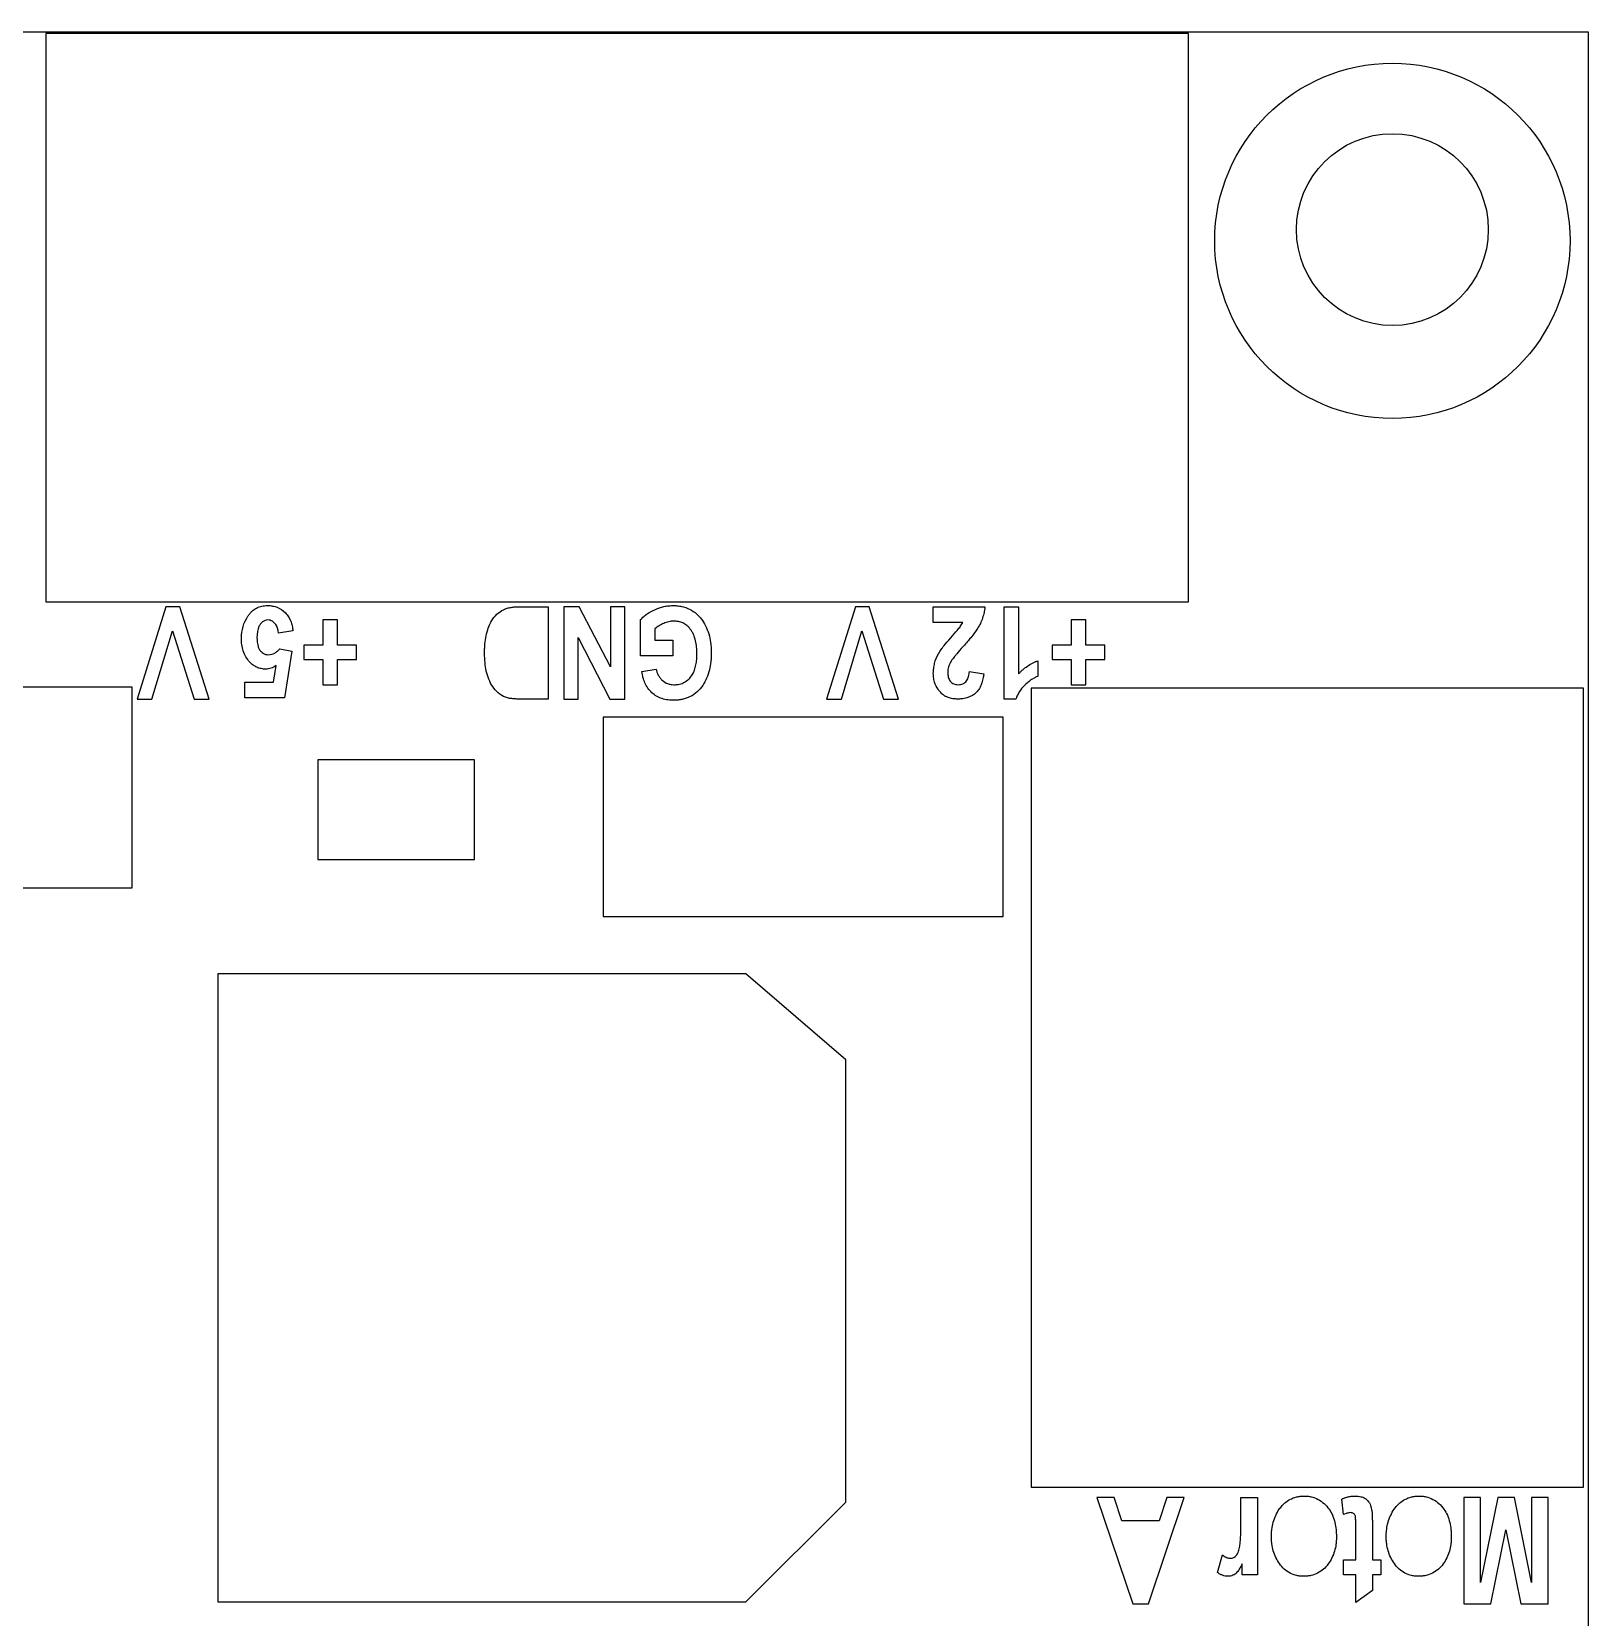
# Model space of a CAD drawing. Header units: millimetres. Extents: x -165 to 165, y -165 to 165.
# Drawn here: x 36.26 to 58.16, y 82.37 to 104.69 of the extents above; entities that cross this region are included whole.
import ezdxf

# ---------------------------------------------------------------- set-up
doc = ezdxf.new("R2010")
doc.units = ezdxf.units.MM
doc.layers.get('0').update_dxf_attribs({"linetype": 'CONTINUOUS'})

msp = doc.modelspace()

# ---------------------------------------------------------------- linework, layer by layer
for p, q in [((43.119, 96.591), (43.523, 96.591)), ((43.523, 96.591), (43.523, 95.291)), ((48.944, 96.372), (48.944, 96.591)), ((48.944, 96.591), (49.67, 96.591)), ((49.94, 95.291), (49.94, 96.591)), ((49.94, 96.591), (50.143, 96.591)), ((50.143, 96.591), (50.143, 95.646)), ((39.932, 96.254), (39.73, 96.22)), ((44.823, 95.899), (44.823, 96.41)), ((45.026, 96.28), (45.026, 96.119)), ((49.359, 96.372), (48.944, 96.372)), ((39.747, 96.001), (39.916, 95.967)), ((45.026, 96.119), (45.279, 96.119)), ((45.279, 96.119), (45.279, 95.899)), ((39.66, 95.528), (39.697, 95.763)), ((39.916, 95.967), (39.814, 95.308)), ((45.279, 95.899), (44.823, 95.899)), ((50.413, 95.832), (50.413, 95.612)), ((39.257, 95.308), (39.257, 95.528)), ((39.257, 95.528), (39.66, 95.528)), ((44.84, 95.68), (45.043, 95.714)), ((49.451, 95.68), (49.653, 95.646)), ((39.814, 95.308), (39.257, 95.308)), ((43.523, 95.291), (43.13, 95.291)), ((50.107, 95.291), (49.94, 95.291)), ((53.272, 83.718), (53.272, 84.055)), ((53.272, 84.055), (53.506, 84.055)), ((53.506, 84.055), (53.506, 82.964)), ((54.715, 83.812), (54.694, 84.031)), ((54.889, 83.178), (54.889, 83.629)), ((55.123, 83.659), (55.123, 83.178)), ((52.941, 82.999), (53.015, 83.245)), ((53.292, 82.964), (53.292, 83.119)), ((54.714, 82.964), (54.714, 83.178)), ((54.714, 83.178), (54.889, 83.178)), ((55.123, 83.178), (55.24, 83.178)), ((55.24, 83.178), (55.24, 82.964)), ((53.506, 82.964), (53.292, 82.964)), ((54.889, 82.964), (54.714, 82.964)), ((54.889, 82.574), (54.889, 82.964)), ((55.24, 82.964), (55.123, 82.964)), ((55.123, 82.964), (55.123, 82.745)), ((55.123, 82.745), (54.889, 82.574))]:
    msp.add_line(p, q)
for points in [[(15.161, 104.686), (58.161, 104.686), (58.161, 61.686), (15.161, 61.686)], [(36.453, 104.659), (36.453, 96.662), (52.536, 96.662), (52.536, 104.659)], [(38.144, 96.591), (37.738, 95.291), (37.948, 95.291), (38.236, 96.254), (38.54, 95.291), (38.751, 95.291), (38.339, 96.591)], [(44.604, 96.591), (44.401, 96.591), (44.401, 95.744), (43.962, 96.591), (43.743, 96.591), (43.743, 95.291), (43.945, 95.291), (43.945, 96.16), (44.392, 95.291), (44.604, 95.291)], [(48.043, 96.591), (47.848, 96.591), (47.442, 95.291), (47.652, 95.291), (47.94, 96.254), (48.244, 95.291), (48.455, 95.291)], [(40.354, 96.406), (40.354, 96.051), (40.084, 96.051), (40.084, 95.849), (40.354, 95.849), (40.354, 95.494), (40.557, 95.494), (40.557, 95.849), (40.827, 95.849), (40.827, 96.051), (40.557, 96.051), (40.557, 96.406)], [(51.088, 96.406), (50.886, 96.406), (50.886, 96.051), (50.616, 96.051), (50.616, 95.849), (50.886, 95.849), (50.886, 95.494), (51.088, 95.494), (51.088, 95.849), (51.358, 95.849), (51.358, 96.051), (51.088, 96.051)], [(37.67, 95.46), (35.658, 95.46), (35.658, 92.634), (37.67, 92.634)], [(58.094, 95.444), (50.319, 95.444), (50.319, 84.199), (58.094, 84.199)], [(49.925, 95.038), (44.299, 95.038), (44.299, 92.233), (49.925, 92.233)], [(42.487, 94.438), (40.28, 94.438), (40.28, 93.035), (42.487, 93.035)], [(38.875, 82.583), (46.304, 82.583), (47.712, 83.99), (47.712, 90.215), (46.304, 91.424), (38.875, 91.424)], [(51.246, 84.055), (51.75, 82.555), (51.971, 82.555), (52.474, 84.055), (52.229, 84.055), (52.122, 83.724), (51.597, 83.724), (51.49, 84.055)], [(57.597, 84.055), (57.363, 84.055), (57.363, 82.855), (57.124, 84.055), (56.886, 84.055), (56.642, 82.855), (56.642, 84.055), (56.409, 84.055), (56.409, 82.555), (56.792, 82.555), (57.003, 83.598), (57.21, 82.555), (57.597, 82.555)]]:
    msp.add_lwpolyline(points, close=True)
for centre, radius in [((55.404, 101.742), 2.5), ((55.404, 101.9), 1.35)]:
    msp.add_circle(centre, radius)
for points, knots in [([(39.206, 96.149), (39.207, 96.262), (39.238, 96.366), (39.299, 96.459), (39.309, 96.474), (39.318, 96.487), (39.327, 96.497), (39.337, 96.509), (39.347, 96.52), (39.359, 96.531), (39.377, 96.547), (39.397, 96.561), (39.417, 96.572), (39.441, 96.584), (39.467, 96.594), (39.494, 96.6), (39.518, 96.605), (39.545, 96.608), (39.576, 96.608)], [0, 0, 0, 0, 0.5, 0.5, 0.5, 0.571429, 0.571429, 0.571429, 0.642857, 0.642857, 0.642857, 0.75, 0.75, 0.75, 0.875, 0.875, 0.875, 1, 1, 1, 1]), ([(39.576, 96.608), (39.598, 96.609), (39.621, 96.607), (39.645, 96.602), (39.669, 96.598), (39.691, 96.592), (39.712, 96.584), (39.755, 96.566), (39.793, 96.541), (39.826, 96.506), (39.842, 96.489), (39.857, 96.471), (39.869, 96.451), (39.88, 96.433), (39.891, 96.412), (39.9, 96.389), (39.908, 96.369), (39.915, 96.347), (39.921, 96.322), (39.926, 96.299), (39.93, 96.276), (39.932, 96.254)], [0, 0, 0, 0, 0.125, 0.125, 0.125, 0.25, 0.25, 0.25, 0.5, 0.5, 0.5, 0.625, 0.625, 0.625, 0.75, 0.75, 0.75, 0.875, 0.875, 0.875, 1, 1, 1, 1]), ([(42.628, 95.955), (42.629, 95.98), (42.629, 95.999), (42.63, 96.012), (42.63, 96.032), (42.632, 96.051), (42.633, 96.069), (42.637, 96.108), (42.642, 96.146), (42.65, 96.182), (42.658, 96.221), (42.669, 96.257), (42.681, 96.292), (42.696, 96.332), (42.712, 96.366), (42.73, 96.396), (42.749, 96.43), (42.773, 96.459), (42.801, 96.486), (42.83, 96.513), (42.861, 96.534), (42.895, 96.55), (42.912, 96.558), (42.93, 96.565), (42.948, 96.571), (42.965, 96.576), (42.984, 96.58), (43.004, 96.583), (43.023, 96.586), (43.042, 96.588), (43.061, 96.589), (43.074, 96.59), (43.093, 96.591), (43.119, 96.591)], [0, 0, 0, 0, 0.0625, 0.0625, 0.0625, 0.125, 0.125, 0.125, 0.25, 0.25, 0.25, 0.375, 0.375, 0.375, 0.5, 0.5, 0.5, 0.625, 0.625, 0.625, 0.75, 0.75, 0.75, 0.8125, 0.8125, 0.8125, 0.875, 0.875, 0.875, 0.9375, 0.9375, 0.9375, 1, 1, 1, 1]), ([(44.823, 96.41), (44.833, 96.42), (44.84, 96.428), (44.845, 96.433), (44.852, 96.441), (44.86, 96.448), (44.868, 96.455), (44.883, 96.467), (44.9, 96.48), (44.919, 96.493), (44.953, 96.516), (44.99, 96.536), (45.032, 96.554), (45.071, 96.571), (45.112, 96.585), (45.153, 96.594), (45.175, 96.599), (45.196, 96.603), (45.216, 96.605), (45.23, 96.606), (45.251, 96.607), (45.28, 96.608)], [0, 0, 0, 0, 0.0625, 0.0625, 0.0625, 0.125, 0.125, 0.125, 0.25, 0.25, 0.25, 0.5, 0.5, 0.5, 0.75, 0.75, 0.75, 0.875, 0.875, 0.875, 1, 1, 1, 1]), ([(45.28, 96.608), (45.305, 96.608), (45.326, 96.607), (45.34, 96.605), (45.36, 96.604), (45.38, 96.6), (45.4, 96.596), (45.441, 96.587), (45.479, 96.574), (45.514, 96.556), (45.55, 96.538), (45.584, 96.516), (45.614, 96.489), (45.628, 96.477), (45.642, 96.463), (45.656, 96.446), (45.67, 96.43), (45.683, 96.415), (45.694, 96.399), (45.715, 96.368), (45.734, 96.333), (45.752, 96.293), (45.768, 96.258), (45.781, 96.22), (45.792, 96.179), (45.801, 96.143), (45.808, 96.103), (45.813, 96.06), (45.815, 96.039), (45.817, 96.019), (45.818, 96), (45.819, 95.986), (45.819, 95.966), (45.819, 95.94)], [0, 0, 0, 0, 0.0625, 0.0625, 0.0625, 0.125, 0.125, 0.125, 0.25, 0.25, 0.25, 0.375, 0.375, 0.375, 0.4375, 0.4375, 0.4375, 0.5, 0.5, 0.5, 0.625, 0.625, 0.625, 0.75, 0.75, 0.75, 0.875, 0.875, 0.875, 0.9375, 0.9375, 0.9375, 1, 1, 1, 1]), ([(49.67, 96.591), (49.666, 96.556), (49.662, 96.529), (49.658, 96.511), (49.653, 96.485), (49.645, 96.459), (49.636, 96.433), (49.628, 96.406), (49.617, 96.381), (49.606, 96.357), (49.595, 96.335), (49.581, 96.311), (49.566, 96.286), (49.543, 96.25), (49.511, 96.206), (49.47, 96.155), (49.444, 96.123), (49.409, 96.082), (49.364, 96.032)], [0, 0, 0, 0, 0.125, 0.125, 0.125, 0.25, 0.25, 0.25, 0.375, 0.375, 0.375, 0.5, 0.5, 0.5, 0.75, 0.75, 0.75, 1, 1, 1, 1]), ([(39.58, 96.406), (39.552, 96.406), (39.527, 96.397), (39.504, 96.379), (39.494, 96.371), (39.485, 96.361), (39.475, 96.349), (39.467, 96.339), (39.46, 96.327), (39.454, 96.314), (39.435, 96.275), (39.426, 96.221), (39.426, 96.154)], [0, 0, 0, 0, 0.25, 0.25, 0.25, 0.375, 0.375, 0.375, 0.5, 0.5, 0.5, 1, 1, 1, 1]), ([(39.73, 96.22), (39.725, 96.27), (39.711, 96.311), (39.689, 96.342), (39.676, 96.361), (39.66, 96.375), (39.642, 96.387), (39.622, 96.4), (39.602, 96.406), (39.58, 96.406)], [0, 0, 0, 0, 0.5, 0.5, 0.5, 0.75, 0.75, 0.75, 1, 1, 1, 1]), ([(45.293, 96.389), (45.276, 96.388), (45.264, 96.388), (45.256, 96.387), (45.245, 96.385), (45.233, 96.383), (45.22, 96.38), (45.196, 96.375), (45.172, 96.368), (45.15, 96.358), (45.127, 96.348), (45.105, 96.337), (45.085, 96.324), (45.074, 96.318), (45.064, 96.311), (45.054, 96.303), (45.048, 96.298), (45.038, 96.291), (45.026, 96.28)], [0, 0, 0, 0, 0.125, 0.125, 0.125, 0.25, 0.25, 0.25, 0.5, 0.5, 0.5, 0.75, 0.75, 0.75, 0.875, 0.875, 0.875, 1, 1, 1, 1]), ([(45.519, 96.283), (45.51, 96.294), (45.503, 96.303), (45.498, 96.308), (45.491, 96.315), (45.483, 96.322), (45.474, 96.329), (45.456, 96.343), (45.438, 96.355), (45.419, 96.363), (45.4, 96.372), (45.379, 96.379), (45.357, 96.383), (45.346, 96.385), (45.335, 96.387), (45.325, 96.388), (45.318, 96.388), (45.307, 96.389), (45.293, 96.389)], [0, 0, 0, 0, 0.125, 0.125, 0.125, 0.25, 0.25, 0.25, 0.5, 0.5, 0.5, 0.75, 0.75, 0.75, 0.875, 0.875, 0.875, 1, 1, 1, 1]), ([(45.617, 95.926), (45.616, 95.954), (45.616, 95.975), (45.615, 95.989), (45.614, 96), (45.613, 96.01), (45.612, 96.021), (45.609, 96.054), (45.604, 96.085), (45.597, 96.113), (45.589, 96.146), (45.58, 96.176), (45.568, 96.203), (45.561, 96.218), (45.554, 96.232), (45.546, 96.245), (45.541, 96.254), (45.532, 96.267), (45.519, 96.283)], [0, 0, 0, 0, 0.166667, 0.166667, 0.166667, 0.25, 0.25, 0.25, 0.5, 0.5, 0.5, 0.75, 0.75, 0.75, 0.875, 0.875, 0.875, 1, 1, 1, 1]), ([(49.188, 96.155), (49.225, 96.196), (49.255, 96.23), (49.28, 96.259), (49.299, 96.28), (49.313, 96.298), (49.323, 96.313), (49.33, 96.322), (49.336, 96.332), (49.342, 96.342), (49.346, 96.348), (49.351, 96.358), (49.359, 96.372)], [0, 0, 0, 0, 0.5, 0.5, 0.5, 0.75, 0.75, 0.75, 0.875, 0.875, 0.875, 1, 1, 1, 1]), ([(39.323, 95.813), (39.283, 95.857), (39.253, 95.909), (39.233, 95.969), (39.224, 95.996), (39.217, 96.026), (39.213, 96.058), (39.208, 96.088), (39.206, 96.119), (39.206, 96.149)], [0, 0, 0, 0, 0.5, 0.5, 0.5, 0.75, 0.75, 0.75, 1, 1, 1, 1]), ([(39.426, 96.154), (39.426, 96.124), (39.428, 96.097), (39.432, 96.073), (39.434, 96.06), (39.437, 96.046), (39.441, 96.034), (39.446, 96.019), (39.451, 96.007), (39.457, 95.997), (39.46, 95.99), (39.464, 95.984), (39.469, 95.977), (39.474, 95.97), (39.479, 95.964), (39.484, 95.96), (39.492, 95.951), (39.501, 95.944), (39.511, 95.938), (39.522, 95.931), (39.534, 95.925), (39.547, 95.921), (39.561, 95.918), (39.575, 95.916), (39.587, 95.916)], [0, 0, 0, 0, 0.25, 0.25, 0.25, 0.375, 0.375, 0.375, 0.5, 0.5, 0.5, 0.571429, 0.571429, 0.571429, 0.642857, 0.642857, 0.642857, 0.75, 0.75, 0.75, 0.875, 0.875, 0.875, 1, 1, 1, 1]), ([(39.587, 95.916), (39.618, 95.916), (39.648, 95.924), (39.677, 95.94), (39.69, 95.948), (39.703, 95.957), (39.715, 95.967), (39.725, 95.976), (39.735, 95.987), (39.747, 96.001)], [0, 0, 0, 0, 0.5, 0.5, 0.5, 0.75, 0.75, 0.75, 1, 1, 1, 1]), ([(48.944, 95.653), (48.944, 95.669), (48.945, 95.681), (48.945, 95.689), (48.946, 95.7), (48.947, 95.712), (48.949, 95.724), (48.952, 95.749), (48.957, 95.773), (48.962, 95.795), (48.974, 95.84), (48.992, 95.884), (49.016, 95.927), (49.028, 95.95), (49.04, 95.97), (49.053, 95.989), (49.064, 96.005), (49.078, 96.024), (49.095, 96.046), (49.118, 96.074), (49.149, 96.111), (49.188, 96.155)], [0, 0, 0, 0, 0.0625, 0.0625, 0.0625, 0.125, 0.125, 0.125, 0.25, 0.25, 0.25, 0.5, 0.5, 0.5, 0.625, 0.625, 0.625, 0.75, 0.75, 0.75, 1, 1, 1, 1]), ([(49.364, 96.032), (49.326, 95.989), (49.296, 95.956), (49.275, 95.931), (49.265, 95.919), (49.254, 95.905), (49.241, 95.889), (49.234, 95.881), (49.227, 95.872), (49.221, 95.864), (49.211, 95.851), (49.202, 95.838), (49.194, 95.824)], [0, 0, 0, 0, 0.5, 0.5, 0.5, 0.7, 0.7, 0.7, 0.82, 0.82, 0.82, 1, 1, 1, 1]), ([(39.549, 95.714), (39.528, 95.713), (39.507, 95.715), (39.486, 95.72), (39.464, 95.724), (39.443, 95.731), (39.425, 95.739), (39.407, 95.747), (39.389, 95.758), (39.371, 95.771), (39.353, 95.784), (39.337, 95.798), (39.323, 95.813)], [0, 0, 0, 0, 0.25, 0.25, 0.25, 0.5, 0.5, 0.5, 0.75, 0.75, 0.75, 1, 1, 1, 1]), ([(39.697, 95.763), (39.672, 95.746), (39.648, 95.734), (39.626, 95.727), (39.602, 95.718), (39.576, 95.714), (39.549, 95.714)], [0, 0, 0, 0, 0.5, 0.5, 0.5, 1, 1, 1, 1]), ([(43.13, 95.291), (43.105, 95.292), (43.085, 95.292), (43.07, 95.293), (43.05, 95.294), (43.03, 95.296), (43.011, 95.298), (42.991, 95.3), (42.972, 95.304), (42.952, 95.309), (42.94, 95.312), (42.931, 95.315), (42.923, 95.317), (42.915, 95.32), (42.906, 95.324), (42.896, 95.329), (42.861, 95.346), (42.829, 95.369), (42.8, 95.399), (42.771, 95.427), (42.747, 95.458), (42.727, 95.493), (42.708, 95.524), (42.692, 95.56), (42.678, 95.602), (42.665, 95.637), (42.655, 95.676), (42.647, 95.717), (42.64, 95.756), (42.635, 95.795), (42.633, 95.835), (42.631, 95.865), (42.629, 95.891), (42.629, 95.915), (42.629, 95.924), (42.629, 95.937), (42.628, 95.955)], [0, 0, 0, 0, 0.0625, 0.0625, 0.0625, 0.125, 0.125, 0.125, 0.1875, 0.1875, 0.1875, 0.21875, 0.21875, 0.21875, 0.25, 0.25, 0.25, 0.375, 0.375, 0.375, 0.5, 0.5, 0.5, 0.625, 0.625, 0.625, 0.75, 0.75, 0.75, 0.875, 0.875, 0.875, 0.958333, 0.958333, 0.958333, 1, 1, 1, 1]), ([(45.819, 95.94), (45.819, 95.913), (45.819, 95.893), (45.818, 95.88), (45.817, 95.861), (45.815, 95.841), (45.813, 95.82), (45.809, 95.778), (45.802, 95.739), (45.793, 95.703), (45.773, 95.623), (45.741, 95.55), (45.698, 95.485), (45.674, 95.451), (45.649, 95.42), (45.62, 95.394), (45.59, 95.366), (45.557, 95.343), (45.523, 95.326), (45.487, 95.308), (45.45, 95.295), (45.41, 95.286), (45.392, 95.283), (45.372, 95.28), (45.351, 95.277), (45.336, 95.276), (45.316, 95.275), (45.292, 95.275)], [0, 0, 0, 0, 0.0625, 0.0625, 0.0625, 0.125, 0.125, 0.125, 0.25, 0.25, 0.25, 0.5, 0.5, 0.5, 0.625, 0.625, 0.625, 0.75, 0.75, 0.75, 0.875, 0.875, 0.875, 0.9375, 0.9375, 0.9375, 1, 1, 1, 1]), ([(45.294, 95.494), (45.311, 95.494), (45.324, 95.495), (45.332, 95.496), (45.345, 95.497), (45.357, 95.499), (45.37, 95.502), (45.396, 95.508), (45.42, 95.517), (45.441, 95.529), (45.463, 95.541), (45.483, 95.556), (45.502, 95.574), (45.521, 95.592), (45.537, 95.611), (45.551, 95.633), (45.575, 95.671), (45.592, 95.719), (45.603, 95.775), (45.608, 95.799), (45.612, 95.824), (45.614, 95.85), (45.615, 95.868), (45.616, 95.894), (45.617, 95.926)], [0, 0, 0, 0, 0.0625, 0.0625, 0.0625, 0.125, 0.125, 0.125, 0.25, 0.25, 0.25, 0.375, 0.375, 0.375, 0.5, 0.5, 0.5, 0.75, 0.75, 0.75, 0.875, 0.875, 0.875, 1, 1, 1, 1]), ([(49.194, 95.824), (49.185, 95.808), (49.178, 95.796), (49.174, 95.787), (49.169, 95.775), (49.164, 95.762), (49.159, 95.748), (49.155, 95.734), (49.152, 95.72), (49.15, 95.708), (49.149, 95.698), (49.147, 95.684), (49.147, 95.666)], [0, 0, 0, 0, 0.25, 0.25, 0.25, 0.5, 0.5, 0.5, 0.75, 0.75, 0.75, 1, 1, 1, 1]), ([(50.143, 95.646), (50.156, 95.659), (50.165, 95.669), (50.172, 95.676), (50.181, 95.685), (50.191, 95.695), (50.202, 95.704), (50.222, 95.722), (50.244, 95.739), (50.267, 95.754), (50.29, 95.771), (50.314, 95.785), (50.338, 95.798), (50.35, 95.804), (50.363, 95.81), (50.375, 95.816), (50.383, 95.819), (50.396, 95.825), (50.413, 95.832)], [0, 0, 0, 0, 0.125, 0.125, 0.125, 0.25, 0.25, 0.25, 0.5, 0.5, 0.5, 0.75, 0.75, 0.75, 0.875, 0.875, 0.875, 1, 1, 1, 1]), ([(45.292, 95.275), (45.273, 95.275), (45.259, 95.275), (45.25, 95.276), (45.236, 95.277), (45.222, 95.278), (45.208, 95.28), (45.179, 95.284), (45.152, 95.29), (45.126, 95.298), (45.072, 95.316), (45.024, 95.344), (44.982, 95.382), (44.962, 95.401), (44.944, 95.422), (44.927, 95.446), (44.911, 95.469), (44.897, 95.494), (44.886, 95.519), (44.875, 95.545), (44.866, 95.571), (44.858, 95.598), (44.853, 95.617), (44.847, 95.645), (44.84, 95.68)], [0, 0, 0, 0, 0.0625, 0.0625, 0.0625, 0.125, 0.125, 0.125, 0.25, 0.25, 0.25, 0.5, 0.5, 0.5, 0.625, 0.625, 0.625, 0.75, 0.75, 0.75, 0.875, 0.875, 0.875, 1, 1, 1, 1]), ([(45.043, 95.714), (45.047, 95.695), (45.052, 95.68), (45.055, 95.67), (45.06, 95.657), (45.066, 95.643), (45.074, 95.628), (45.08, 95.615), (45.088, 95.602), (45.098, 95.59), (45.107, 95.577), (45.118, 95.566), (45.128, 95.556), (45.151, 95.536), (45.177, 95.52), (45.205, 95.509), (45.218, 95.504), (45.233, 95.5), (45.249, 95.498), (45.261, 95.496), (45.276, 95.494), (45.294, 95.494)], [0, 0, 0, 0, 0.125, 0.125, 0.125, 0.25, 0.25, 0.25, 0.375, 0.375, 0.375, 0.5, 0.5, 0.5, 0.75, 0.75, 0.75, 0.875, 0.875, 0.875, 1, 1, 1, 1]), ([(49.29, 95.291), (49.274, 95.292), (49.263, 95.292), (49.255, 95.293), (49.244, 95.293), (49.232, 95.295), (49.22, 95.297), (49.194, 95.301), (49.172, 95.306), (49.152, 95.314), (49.138, 95.319), (49.126, 95.325), (49.115, 95.33), (49.104, 95.336), (49.093, 95.344), (49.081, 95.352), (49.065, 95.365), (49.05, 95.378), (49.038, 95.394), (49.018, 95.418), (49, 95.444), (48.986, 95.472), (48.979, 95.486), (48.973, 95.5), (48.967, 95.515), (48.96, 95.536), (48.954, 95.559), (48.95, 95.583), (48.948, 95.595), (48.946, 95.607), (48.945, 95.618), (48.945, 95.626), (48.944, 95.637), (48.944, 95.653)], [0, 0, 0, 0, 0.0625, 0.0625, 0.0625, 0.125, 0.125, 0.125, 0.25, 0.25, 0.25, 0.321429, 0.321429, 0.321429, 0.392857, 0.392857, 0.392857, 0.5, 0.5, 0.5, 0.666667, 0.666667, 0.666667, 0.75, 0.75, 0.75, 0.875, 0.875, 0.875, 0.9375, 0.9375, 0.9375, 1, 1, 1, 1]), ([(49.147, 95.666), (49.147, 95.652), (49.148, 95.641), (49.148, 95.634), (49.15, 95.623), (49.151, 95.612), (49.154, 95.602), (49.16, 95.58), (49.169, 95.56), (49.181, 95.545), (49.195, 95.528), (49.212, 95.515), (49.232, 95.506), (49.242, 95.502), (49.252, 95.499), (49.263, 95.497), (49.27, 95.496), (49.28, 95.495), (49.294, 95.494)], [0, 0, 0, 0, 0.125, 0.125, 0.125, 0.25, 0.25, 0.25, 0.5, 0.5, 0.5, 0.75, 0.75, 0.75, 0.875, 0.875, 0.875, 1, 1, 1, 1]), ([(49.653, 95.646), (49.651, 95.63), (49.65, 95.619), (49.649, 95.611), (49.647, 95.599), (49.645, 95.588), (49.642, 95.576), (49.637, 95.55), (49.631, 95.527), (49.623, 95.507), (49.615, 95.484), (49.605, 95.463), (49.593, 95.443), (49.58, 95.421), (49.566, 95.402), (49.55, 95.387), (49.517, 95.353), (49.477, 95.328), (49.43, 95.313), (49.408, 95.305), (49.385, 95.3), (49.361, 95.296), (49.349, 95.295), (49.338, 95.293), (49.325, 95.293), (49.318, 95.292), (49.306, 95.292), (49.29, 95.291)], [0, 0, 0, 0, 0.0625, 0.0625, 0.0625, 0.125, 0.125, 0.125, 0.25, 0.25, 0.25, 0.375, 0.375, 0.375, 0.5, 0.5, 0.5, 0.75, 0.75, 0.75, 0.875, 0.875, 0.875, 0.9375, 0.9375, 0.9375, 1, 1, 1, 1]), ([(49.294, 95.494), (49.31, 95.495), (49.321, 95.496), (49.328, 95.497), (49.34, 95.499), (49.351, 95.502), (49.361, 95.507), (49.382, 95.516), (49.399, 95.53), (49.413, 95.55), (49.425, 95.567), (49.434, 95.587), (49.441, 95.612), (49.443, 95.623), (49.445, 95.634), (49.447, 95.646), (49.448, 95.653), (49.449, 95.665), (49.451, 95.68)], [0, 0, 0, 0, 0.125, 0.125, 0.125, 0.25, 0.25, 0.25, 0.5, 0.5, 0.5, 0.75, 0.75, 0.75, 0.875, 0.875, 0.875, 1, 1, 1, 1]), ([(50.413, 95.612), (50.39, 95.602), (50.373, 95.594), (50.362, 95.588), (50.346, 95.579), (50.33, 95.569), (50.313, 95.557), (50.283, 95.535), (50.254, 95.51), (50.226, 95.483), (50.198, 95.455), (50.174, 95.426), (50.154, 95.395), (50.145, 95.379), (50.136, 95.363), (50.127, 95.345), (50.123, 95.335), (50.119, 95.327), (50.116, 95.318), (50.114, 95.313), (50.111, 95.304), (50.107, 95.291)], [0, 0, 0, 0, 0.125, 0.125, 0.125, 0.25, 0.25, 0.25, 0.5, 0.5, 0.5, 0.75, 0.75, 0.75, 0.875, 0.875, 0.875, 0.9375, 0.9375, 0.9375, 1, 1, 1, 1]), ([(53.701, 83.503), (53.701, 83.525), (53.702, 83.542), (53.702, 83.554), (53.703, 83.57), (53.705, 83.587), (53.707, 83.605), (53.711, 83.639), (53.718, 83.672), (53.727, 83.705), (53.747, 83.773), (53.775, 83.835), (53.813, 83.889), (53.825, 83.906), (53.839, 83.923), (53.854, 83.941), (53.865, 83.953), (53.877, 83.964), (53.89, 83.976), (53.912, 83.994), (53.936, 84.011), (53.962, 84.025), (53.992, 84.041), (54.024, 84.054), (54.057, 84.062), (54.074, 84.066), (54.091, 84.069), (54.107, 84.071), (54.118, 84.072), (54.135, 84.073), (54.158, 84.074)], [0, 0, 0, 0, 0.0625, 0.0625, 0.0625, 0.125, 0.125, 0.125, 0.25, 0.25, 0.25, 0.5, 0.5, 0.5, 0.581633, 0.581633, 0.581633, 0.642857, 0.642857, 0.642857, 0.75, 0.75, 0.75, 0.875, 0.875, 0.875, 0.9375, 0.9375, 0.9375, 1, 1, 1, 1]), ([(54.158, 84.074), (54.181, 84.074), (54.198, 84.073), (54.21, 84.071), (54.227, 84.07), (54.244, 84.067), (54.261, 84.063), (54.295, 84.055), (54.328, 84.043), (54.358, 84.027), (54.389, 84.011), (54.417, 83.991), (54.443, 83.967), (54.47, 83.943), (54.493, 83.917), (54.513, 83.89), (54.55, 83.837), (54.578, 83.774), (54.595, 83.7), (54.602, 83.669), (54.608, 83.635), (54.611, 83.598), (54.613, 83.581), (54.614, 83.564), (54.615, 83.546), (54.616, 83.534), (54.616, 83.517), (54.617, 83.494)], [0, 0, 0, 0, 0.0625, 0.0625, 0.0625, 0.125, 0.125, 0.125, 0.25, 0.25, 0.25, 0.375, 0.375, 0.375, 0.5, 0.5, 0.5, 0.75, 0.75, 0.75, 0.875, 0.875, 0.875, 0.9375, 0.9375, 0.9375, 1, 1, 1, 1]), ([(54.694, 84.031), (54.714, 84.04), (54.729, 84.047), (54.74, 84.05), (54.754, 84.056), (54.769, 84.06), (54.787, 84.064), (54.804, 84.068), (54.82, 84.07), (54.836, 84.072), (54.847, 84.073), (54.863, 84.074), (54.885, 84.074)], [0, 0, 0, 0, 0.25, 0.25, 0.25, 0.5, 0.5, 0.5, 0.75, 0.75, 0.75, 1, 1, 1, 1]), ([(54.885, 84.074), (54.902, 84.074), (54.915, 84.073), (54.923, 84.072), (54.936, 84.071), (54.948, 84.069), (54.961, 84.065), (54.979, 84.061), (54.995, 84.054), (55.009, 84.047), (55.016, 84.043), (55.023, 84.038), (55.03, 84.033), (55.05, 84.018), (55.067, 83.999), (55.081, 83.976), (55.087, 83.965), (55.093, 83.953), (55.097, 83.941), (55.1, 83.933), (55.104, 83.921), (55.108, 83.905)], [0, 0, 0, 0, 0.125, 0.125, 0.125, 0.25, 0.25, 0.25, 0.416667, 0.416667, 0.416667, 0.5, 0.5, 0.5, 0.75, 0.75, 0.75, 0.875, 0.875, 0.875, 1, 1, 1, 1]), ([(55.318, 83.503), (55.318, 83.525), (55.319, 83.542), (55.319, 83.554), (55.32, 83.57), (55.322, 83.587), (55.324, 83.605), (55.328, 83.639), (55.335, 83.672), (55.344, 83.705), (55.364, 83.773), (55.392, 83.835), (55.43, 83.889), (55.442, 83.906), (55.455, 83.923), (55.471, 83.941), (55.482, 83.953), (55.494, 83.964), (55.507, 83.976), (55.529, 83.994), (55.553, 84.011), (55.579, 84.025), (55.609, 84.041), (55.641, 84.054), (55.674, 84.062), (55.691, 84.066), (55.707, 84.069), (55.724, 84.071), (55.735, 84.072), (55.752, 84.073), (55.775, 84.074)], [0, 0, 0, 0, 0.0625, 0.0625, 0.0625, 0.125, 0.125, 0.125, 0.25, 0.25, 0.25, 0.5, 0.5, 0.5, 0.581633, 0.581633, 0.581633, 0.642857, 0.642857, 0.642857, 0.75, 0.75, 0.75, 0.875, 0.875, 0.875, 0.9375, 0.9375, 0.9375, 1, 1, 1, 1]), ([(55.775, 84.074), (55.798, 84.074), (55.815, 84.073), (55.827, 84.071), (55.844, 84.07), (55.861, 84.067), (55.878, 84.063), (55.912, 84.055), (55.945, 84.043), (55.975, 84.027), (56.006, 84.011), (56.034, 83.991), (56.06, 83.967), (56.087, 83.943), (56.11, 83.917), (56.129, 83.89), (56.167, 83.837), (56.194, 83.774), (56.212, 83.7), (56.219, 83.669), (56.225, 83.635), (56.228, 83.598), (56.23, 83.581), (56.231, 83.564), (56.232, 83.546), (56.233, 83.534), (56.233, 83.517), (56.233, 83.494)], [0, 0, 0, 0, 0.0625, 0.0625, 0.0625, 0.125, 0.125, 0.125, 0.25, 0.25, 0.25, 0.375, 0.375, 0.375, 0.5, 0.5, 0.5, 0.75, 0.75, 0.75, 0.875, 0.875, 0.875, 0.9375, 0.9375, 0.9375, 1, 1, 1, 1]), ([(53.122, 83.198), (53.13, 83.198), (53.136, 83.198), (53.14, 83.199), (53.146, 83.2), (53.152, 83.201), (53.158, 83.203), (53.17, 83.208), (53.181, 83.213), (53.19, 83.221), (53.209, 83.235), (53.223, 83.255), (53.233, 83.28), (53.242, 83.301), (53.249, 83.324), (53.254, 83.35), (53.258, 83.371), (53.261, 83.395), (53.263, 83.423), (53.267, 83.461), (53.269, 83.51), (53.271, 83.57), (53.272, 83.6), (53.272, 83.649), (53.272, 83.718)], [0, 0, 0, 0, 0.03125, 0.03125, 0.03125, 0.0625, 0.0625, 0.0625, 0.125, 0.125, 0.125, 0.25, 0.25, 0.25, 0.375, 0.375, 0.375, 0.5, 0.5, 0.5, 0.75, 0.75, 0.75, 1, 1, 1, 1]), ([(54.818, 83.84), (54.806, 83.84), (54.797, 83.839), (54.791, 83.837), (54.784, 83.836), (54.775, 83.834), (54.765, 83.831), (54.754, 83.827), (54.737, 83.821), (54.715, 83.812)], [0, 0, 0, 0, 0.25, 0.25, 0.25, 0.5, 0.5, 0.5, 1, 1, 1, 1]), ([(54.881, 83.798), (54.878, 83.807), (54.874, 83.813), (54.872, 83.816), (54.868, 83.822), (54.863, 83.826), (54.857, 83.83), (54.851, 83.834), (54.845, 83.837), (54.838, 83.838), (54.834, 83.839), (54.827, 83.84), (54.818, 83.84)], [0, 0, 0, 0, 0.25, 0.25, 0.25, 0.5, 0.5, 0.5, 0.75, 0.75, 0.75, 1, 1, 1, 1]), ([(54.889, 83.629), (54.889, 83.652), (54.889, 83.681), (54.888, 83.714), (54.888, 83.74), (54.887, 83.759), (54.886, 83.77), (54.885, 83.777), (54.884, 83.782), (54.884, 83.785), (54.884, 83.789), (54.883, 83.793), (54.881, 83.798)], [0, 0, 0, 0, 0.5, 0.5, 0.5, 0.833333, 0.833333, 0.833333, 0.916667, 0.916667, 0.916667, 1, 1, 1, 1]), ([(55.108, 83.905), (55.111, 83.891), (55.113, 83.88), (55.114, 83.87), (55.115, 83.861), (55.117, 83.849), (55.118, 83.835), (55.119, 83.82), (55.12, 83.802), (55.121, 83.782), (55.122, 83.757), (55.122, 83.734), (55.123, 83.712), (55.123, 83.701), (55.123, 83.683), (55.123, 83.659)], [0, 0, 0, 0, 0.142857, 0.142857, 0.142857, 0.285714, 0.285714, 0.285714, 0.5, 0.5, 0.5, 0.785714, 0.785714, 0.785714, 1, 1, 1, 1]), ([(54.159, 82.944), (54.137, 82.945), (54.12, 82.946), (54.109, 82.947), (54.092, 82.948), (54.075, 82.951), (54.059, 82.954), (54.025, 82.962), (53.993, 82.973), (53.964, 82.988), (53.934, 83.004), (53.906, 83.023), (53.881, 83.046), (53.858, 83.067), (53.837, 83.093), (53.816, 83.122), (53.796, 83.15), (53.779, 83.179), (53.765, 83.21), (53.749, 83.242), (53.737, 83.273), (53.728, 83.304), (53.719, 83.335), (53.712, 83.368), (53.707, 83.402), (53.705, 83.419), (53.703, 83.436), (53.702, 83.453), (53.702, 83.464), (53.701, 83.481), (53.701, 83.503)], [0, 0, 0, 0, 0.0625, 0.0625, 0.0625, 0.125, 0.125, 0.125, 0.25, 0.25, 0.25, 0.375, 0.375, 0.375, 0.5, 0.5, 0.5, 0.625, 0.625, 0.625, 0.75, 0.75, 0.75, 0.875, 0.875, 0.875, 0.9375, 0.9375, 0.9375, 1, 1, 1, 1]), ([(54.617, 83.494), (54.616, 83.472), (54.615, 83.455), (54.615, 83.444), (54.614, 83.427), (54.612, 83.41), (54.61, 83.394), (54.606, 83.361), (54.599, 83.329), (54.589, 83.297), (54.58, 83.265), (54.568, 83.234), (54.553, 83.204), (54.538, 83.173), (54.521, 83.144), (54.502, 83.118), (54.481, 83.09), (54.459, 83.065), (54.435, 83.044), (54.41, 83.023), (54.383, 83.004), (54.352, 82.989), (54.323, 82.974), (54.291, 82.962), (54.258, 82.955), (54.242, 82.951), (54.226, 82.949), (54.209, 82.947), (54.198, 82.946), (54.182, 82.945), (54.159, 82.944)], [0, 0, 0, 0, 0.0625, 0.0625, 0.0625, 0.125, 0.125, 0.125, 0.25, 0.25, 0.25, 0.375, 0.375, 0.375, 0.5, 0.5, 0.5, 0.625, 0.625, 0.625, 0.75, 0.75, 0.75, 0.875, 0.875, 0.875, 0.9375, 0.9375, 0.9375, 1, 1, 1, 1]), ([(55.776, 82.944), (55.754, 82.945), (55.737, 82.946), (55.726, 82.947), (55.709, 82.948), (55.692, 82.951), (55.676, 82.954), (55.642, 82.962), (55.61, 82.973), (55.581, 82.988), (55.551, 83.004), (55.523, 83.023), (55.498, 83.046), (55.475, 83.067), (55.453, 83.093), (55.432, 83.122), (55.413, 83.15), (55.396, 83.179), (55.381, 83.21), (55.366, 83.242), (55.354, 83.273), (55.345, 83.304), (55.336, 83.335), (55.329, 83.368), (55.324, 83.402), (55.322, 83.419), (55.32, 83.436), (55.319, 83.453), (55.319, 83.464), (55.318, 83.481), (55.318, 83.503)], [0, 0, 0, 0, 0.0625, 0.0625, 0.0625, 0.125, 0.125, 0.125, 0.25, 0.25, 0.25, 0.375, 0.375, 0.375, 0.5, 0.5, 0.5, 0.625, 0.625, 0.625, 0.75, 0.75, 0.75, 0.875, 0.875, 0.875, 0.9375, 0.9375, 0.9375, 1, 1, 1, 1]), ([(56.233, 83.494), (56.233, 83.472), (56.232, 83.455), (56.232, 83.444), (56.231, 83.427), (56.229, 83.41), (56.227, 83.394), (56.222, 83.361), (56.215, 83.329), (56.206, 83.297), (56.197, 83.265), (56.185, 83.234), (56.17, 83.204), (56.155, 83.173), (56.138, 83.144), (56.119, 83.118), (56.098, 83.09), (56.076, 83.065), (56.052, 83.044), (56.027, 83.023), (56, 83.004), (55.969, 82.989), (55.939, 82.974), (55.908, 82.962), (55.875, 82.955), (55.859, 82.951), (55.843, 82.949), (55.826, 82.947), (55.815, 82.946), (55.798, 82.945), (55.776, 82.944)], [0, 0, 0, 0, 0.0625, 0.0625, 0.0625, 0.125, 0.125, 0.125, 0.25, 0.25, 0.25, 0.375, 0.375, 0.375, 0.5, 0.5, 0.5, 0.625, 0.625, 0.625, 0.75, 0.75, 0.75, 0.875, 0.875, 0.875, 0.9375, 0.9375, 0.9375, 1, 1, 1, 1]), ([(53.015, 83.245), (53.025, 83.237), (53.033, 83.231), (53.039, 83.227), (53.047, 83.221), (53.055, 83.216), (53.064, 83.212), (53.075, 83.207), (53.084, 83.204), (53.092, 83.202), (53.099, 83.2), (53.109, 83.199), (53.122, 83.198)], [0, 0, 0, 0, 0.25, 0.25, 0.25, 0.5, 0.5, 0.5, 0.75, 0.75, 0.75, 1, 1, 1, 1]), ([(53.292, 83.119), (53.277, 83.09), (53.265, 83.069), (53.258, 83.057), (53.254, 83.05), (53.247, 83.04), (53.239, 83.028), (53.231, 83.017), (53.224, 83.007), (53.217, 83), (53.208, 82.99), (53.199, 82.982), (53.191, 82.976), (53.182, 82.969), (53.172, 82.963), (53.161, 82.958), (53.15, 82.953), (53.139, 82.95), (53.127, 82.948), (53.119, 82.946), (53.108, 82.945), (53.092, 82.944)], [0, 0, 0, 0, 0.25, 0.25, 0.25, 0.375, 0.375, 0.375, 0.5, 0.5, 0.5, 0.625, 0.625, 0.625, 0.75, 0.75, 0.75, 0.875, 0.875, 0.875, 1, 1, 1, 1]), ([(53.092, 82.944), (53.074, 82.945), (53.061, 82.946), (53.052, 82.948), (53.04, 82.95), (53.026, 82.954), (53.012, 82.959), (52.999, 82.964), (52.987, 82.97), (52.975, 82.976), (52.968, 82.981), (52.956, 82.988), (52.941, 82.999)], [0, 0, 0, 0, 0.25, 0.25, 0.25, 0.5, 0.5, 0.5, 0.75, 0.75, 0.75, 1, 1, 1, 1])]:
    msp.add_open_spline(points, degree=3, knots=knots)

doc.saveas('drawing.dxf')
